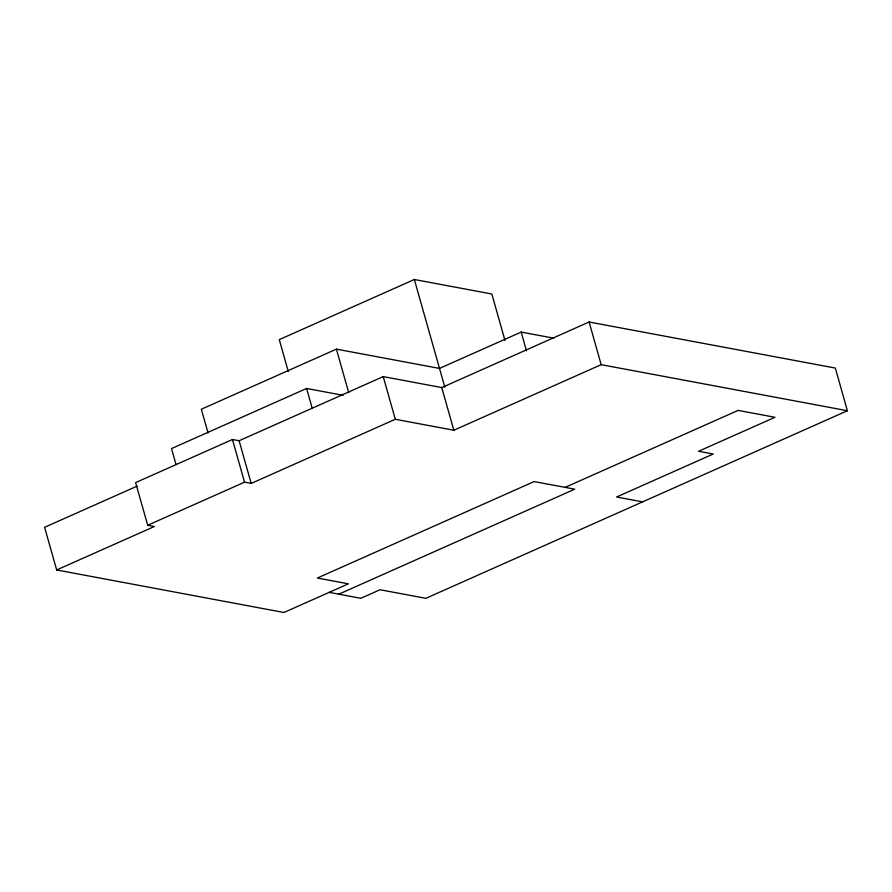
<?xml version="1.0" encoding="UTF-8"?>
<svg xmlns="http://www.w3.org/2000/svg" width="892" height="892" viewBox="0 0 892 892"><rect width="100%" height="100%" fill="white"/><g stroke="black" fill="none" stroke-linecap="round" stroke-linejoin="round"><path stroke-width="1.34" d="M504.972 340.454L491.838 294.003L414.345 279.508L279.274 339.618L288.283 371.462M553.798 338.18L521.173 332.08L439.5 368.418L336.407 349.14L201.336 409.238L208.037 432.954M343.074 395.29L306.592 388.466L171.52 448.576L176.036 464.542M329.148 592.377L360.803 598.298L380.025 589.746L425.863 598.32L847.4 410.733L835.325 368.062L589.099 322.001L441.752 387.563L383.226 376.614L239.112 440.737L232.455 439.5L135.617 482.594L147.693 525.265L154.349 526.514L56.675 569.966L44.6 527.295L137.201 486.095M147.693 525.265L244.531 482.171L251.187 483.419L395.301 419.285L453.838 430.234L601.175 364.672L847.4 410.733M565.115 487.378L738.119 410.387L774.97 417.289L698.592 451.263L713.232 454.006L616.595 497L642.608 501.873M338.793 594.183L574.76 489.173L534.118 481.58L317.374 578.027L348.371 583.825L283.946 612.492L56.675 569.966M589.099 322.001L601.175 364.672M521.173 332.08L526.481 350.846M414.345 279.508L444.818 387.195M441.752 387.563L453.838 430.234M383.226 376.614L395.301 419.285M336.407 349.14L348.705 392.603M306.592 388.466L312.245 408.425M239.112 440.737L251.187 483.419M232.455 439.5L244.531 482.171"/></g></svg>
